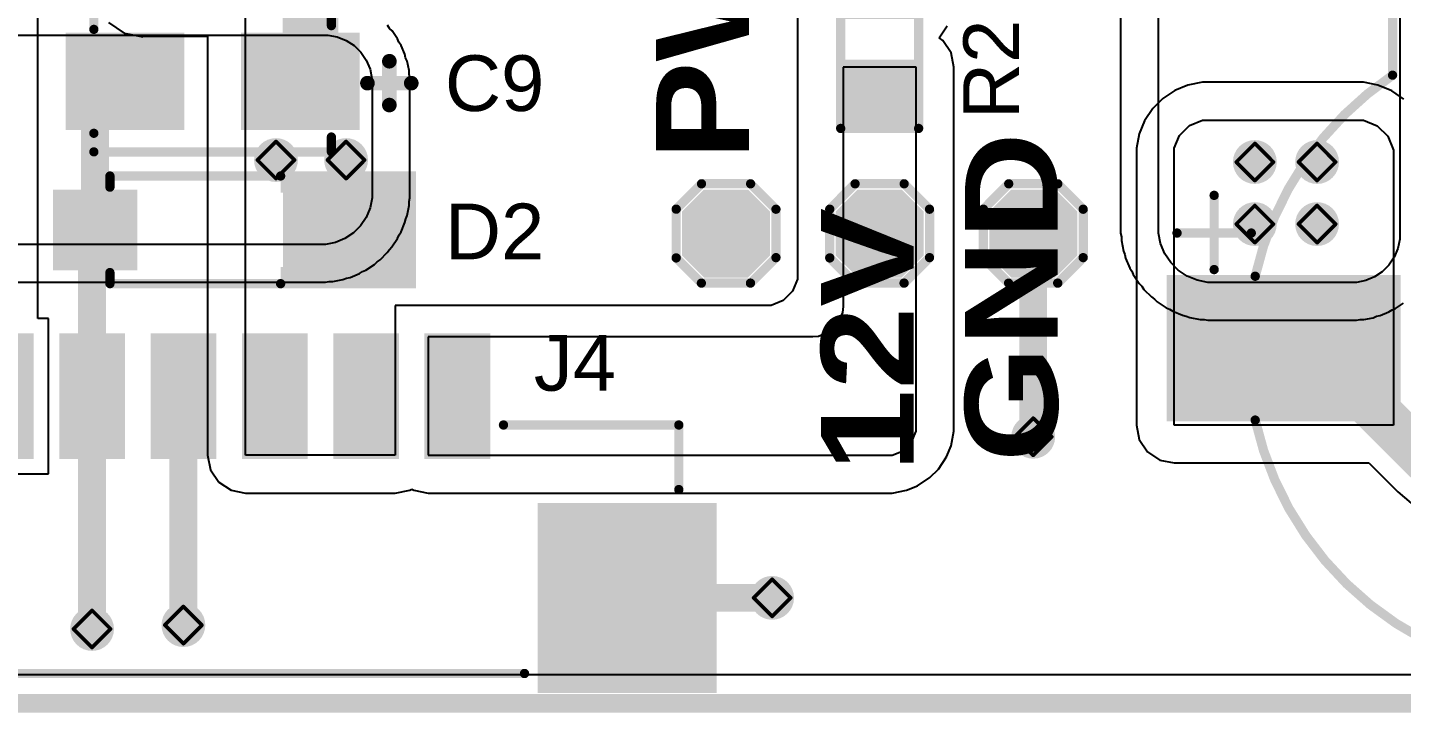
# Model space of a CAD drawing. Header units: inches. Extents: x -14 to 270, y -5 to 115.
# Drawn here: x 83 to 101.8, y -4.12 to 5.25 of the extents above; entities that cross this region are included whole.
import ezdxf

# ---------------------------------------------------------------- set-up
doc = ezdxf.new("R2010")
doc.units = ezdxf.units.IN
for name, color, linetype in [('Board Outline', 216, 'Continuous'), ('Bottom Layer', 5, 'Continuous'), ('Drill Drawing', 1, 'Continuous'), ('Top Layer', 1, 'Continuous'), ('Top Overlay', 2, 'Continuous'), ('Top Paste', 8, 'Continuous'), ('Top Solder', 216, 'Continuous'), ('Via Holes', 16, 'Continuous')]:
    doc.layers.add(name, color=color, linetype=linetype)
doc.styles.add('Arial', font='', dxfattribs={"height": 0.2})
doc.styles.add('Arial Black_Bold', font='', dxfattribs={"height": 0.2})
doc.styles.get('Arial').set_extended_font_data('Arial')
doc.styles.get('Arial Black_Bold').set_extended_font_data('Arial Black', bold=True)

# ---------------------------------------------------------------- blocks, each defined once
blk = doc.blocks.new('R___0603_65')
at = {"layer": 'Top Layer'}
for points in [[(-0.381, 0.4445), (-0.381, -0.4445), (-1.143, -0.4445), (-1.143, 0.4445)], [(1.143, 0.4445), (1.143, -0.4445), (0.381, -0.4445), (0.381, 0.4445)]]:
    blk.add_hatch(color=1, dxfattribs=at).paths.add_polyline_path(points)
at = {"layer": 'Top Paste'}
for points in [[(-0.381, 0.4445), (-0.381, -0.4445), (-1.143, -0.4445), (-1.143, 0.4445)], [(1.143, 0.4445), (1.143, -0.4445), (0.381, -0.4445), (0.381, 0.4445)]]:
    blk.add_hatch(color=8, dxfattribs=at).paths.add_polyline_path(points)
at = {"layer": 'Top Solder'}
for points in [[(-0.2794, 0.5461), (-0.2794, -0.5461), (-1.2446, -0.5461), (-1.2446, 0.5461)], [(1.2446, 0.5461), (1.2446, -0.5461), (0.2794, -0.5461), (0.2794, 0.5461)]]:
    blk.add_hatch(color=216, dxfattribs=at).paths.add_polyline_path(points)
at = {"layer": 'Top Overlay'}
for points in [[(1.2192, 0.5334, 0.127, 0.127, 0), (-1.2192, 0.5334, 0.127, 0.127, 0)], [(-1.2192, -0.5334, 0.127, 0.127, 0), (-1.2192, 0.5334, 0.127, 0.127, 0)], [(1.2192, -0.5334, 0.127, 0.127, 0), (1.2192, 0.5334, 0.127, 0.127, 0)], [(1.2192, -0.5334, 0.127, 0.127, 0), (-1.2192, -0.5334, 0.127, 0.127, 0)]]:
    blk.add_lwpolyline(points, format="xyseb", dxfattribs=at)
for points in [[(-1.25095, 0.5334, 0.0635, 0.0635, 1), (-1.18745, 0.5334, 0.0635, 0.0635, 1)], [(-1.25095, 0.5334, 0.0635, 0.0635, 1), (-1.18745, 0.5334, 0.0635, 0.0635, 1)], [(1.18745, 0.5334, 0.0635, 0.0635, 1), (1.25095, 0.5334, 0.0635, 0.0635, 1)], [(1.18745, 0.5334, 0.0635, 0.0635, 1), (1.25095, 0.5334, 0.0635, 0.0635, 1)], [(-1.25095, -0.5334, 0.0635, 0.0635, 1), (-1.18745, -0.5334, 0.0635, 0.0635, 1)], [(-1.25095, -0.5334, 0.0635, 0.0635, 1), (-1.18745, -0.5334, 0.0635, 0.0635, 1)], [(1.18745, -0.5334, 0.0635, 0.0635, 1), (1.25095, -0.5334, 0.0635, 0.0635, 1)], [(1.18745, -0.5334, 0.0635, 0.0635, 1), (1.25095, -0.5334, 0.0635, 0.0635, 1)]]:
    blk.add_lwpolyline(points, format="xyseb", close=True, dxfattribs=at)
blk = doc.blocks.new('T____________0_5___91')
at = {"layer": 'Top Layer'}
blk.add_hatch(color=1, dxfattribs=at).paths.add_polyline_path([(0.25, 0.5), (-0.25, 0.5), (-0.5, 0.25), (-0.5, -0.25), (-0.25, -0.5), (0.25, -0.5), (0.5, -0.25), (0.5, 0.25)])
at = {"layer": 'Top Paste'}
blk.add_hatch(color=8, dxfattribs=at).paths.add_polyline_path([(0.25, 0.5), (-0.25, 0.5), (-0.5, 0.25), (-0.5, -0.25), (-0.25, -0.5), (0.25, -0.5), (0.5, -0.25), (0.5, 0.25)])
at = {"layer": 'Top Solder'}
blk.add_hatch(color=216, dxfattribs=at).paths.add_polyline_path([(0.301, 0.602), (-0.301, 0.602), (-0.602, 0.301), (-0.602, -0.301), (-0.301, -0.602), (0.301, -0.602), (0.602, -0.301), (0.602, 0.301)])
at = {"layer": 'Top Overlay'}
for points in [[(-0.682, 0.333, 0.127, 0.127, 0), (-0.336, 0.68, 0.127, 0.127, 0)], [(-0.336, 0.68, 0.127, 0.127, 0), (0.336, 0.68, 0.127, 0.127, 0)], [(0.336, 0.68, 0.127, 0.127, 0), (0.684, 0.332, 0.127, 0.127, 0)], [(-0.682, -0.334, 0.127, 0.127, 0), (-0.682, 0.333, 0.127, 0.127, 0)], [(0.684, -0.33, 0.127, 0.127, 0), (0.684, 0.332, 0.127, 0.127, 0)], [(-0.682, -0.334, 0.127, 0.127, 0), (-0.337, -0.679, 0.127, 0.127, 0)], [(0.335, -0.679, 0.127, 0.127, 0), (0.684, -0.33, 0.127, 0.127, 0)], [(-0.337, -0.679, 0.127, 0.127, 0), (0.335, -0.679, 0.127, 0.127, 0)]]:
    blk.add_lwpolyline(points, format="xyseb", dxfattribs=at)
for points in [[(-0.367, 0.68, 0.0635, 0.0635, 1), (-0.304, 0.68, 0.0635, 0.0635, 1)], [(-0.367, 0.68, 0.0635, 0.0635, 1), (-0.304, 0.68, 0.0635, 0.0635, 1)], [(0.305, 0.68, 0.0635, 0.0635, 1), (0.368, 0.68, 0.0635, 0.0635, 1)], [(0.305, 0.68, 0.0635, 0.0635, 1), (0.368, 0.68, 0.0635, 0.0635, 1)], [(-0.714, 0.333, 0.0635, 0.0635, 1), (-0.65, 0.333, 0.0635, 0.0635, 1)], [(-0.714, 0.333, 0.0635, 0.0635, 1), (-0.65, 0.333, 0.0635, 0.0635, 1)], [(0.652, 0.332, 0.0635, 0.0635, 1), (0.715, 0.332, 0.0635, 0.0635, 1)], [(0.652, 0.332, 0.0635, 0.0635, 1), (0.715, 0.332, 0.0635, 0.0635, 1)], [(-0.714, -0.334, 0.0635, 0.0635, 1), (-0.65, -0.334, 0.0635, 0.0635, 1)], [(-0.714, -0.334, 0.0635, 0.0635, 1), (-0.65, -0.334, 0.0635, 0.0635, 1)], [(0.652, -0.33, 0.0635, 0.0635, 1), (0.715, -0.33, 0.0635, 0.0635, 1)], [(0.652, -0.33, 0.0635, 0.0635, 1), (0.715, -0.33, 0.0635, 0.0635, 1)], [(-0.369, -0.679, 0.0635, 0.0635, 1), (-0.306, -0.679, 0.0635, 0.0635, 1)], [(-0.369, -0.679, 0.0635, 0.0635, 1), (-0.306, -0.679, 0.0635, 0.0635, 1)], [(0.303, -0.679, 0.0635, 0.0635, 1), (0.367, -0.679, 0.0635, 0.0635, 1)], [(0.303, -0.679, 0.0635, 0.0635, 1), (0.367, -0.679, 0.0635, 0.0635, 1)]]:
    blk.add_lwpolyline(points, format="xyseb", close=True, dxfattribs=at)
blk = doc.blocks.new('T____________0_5___92')
at = {"layer": 'Top Layer'}
blk.add_hatch(color=1, dxfattribs=at).paths.add_polyline_path([(0.25, 0.5), (-0.25, 0.5), (-0.5, 0.25), (-0.5, -0.25), (-0.25, -0.5), (0.25, -0.5), (0.5, -0.25), (0.5, 0.25)])
at = {"layer": 'Top Paste'}
blk.add_hatch(color=8, dxfattribs=at).paths.add_polyline_path([(0.25, 0.5), (-0.25, 0.5), (-0.5, 0.25), (-0.5, -0.25), (-0.25, -0.5), (0.25, -0.5), (0.5, -0.25), (0.5, 0.25)])
at = {"layer": 'Top Solder'}
blk.add_hatch(color=216, dxfattribs=at).paths.add_polyline_path([(0.301, 0.602), (-0.301, 0.602), (-0.602, 0.301), (-0.602, -0.301), (-0.301, -0.602), (0.301, -0.602), (0.602, -0.301), (0.602, 0.301)])
at = {"layer": 'Top Overlay'}
for points in [[(-0.682, 0.333, 0.127, 0.127, 0), (-0.336, 0.68, 0.127, 0.127, 0)], [(-0.336, 0.68, 0.127, 0.127, 0), (0.336, 0.68, 0.127, 0.127, 0)], [(0.336, 0.68, 0.127, 0.127, 0), (0.684, 0.332, 0.127, 0.127, 0)], [(-0.682, -0.334, 0.127, 0.127, 0), (-0.682, 0.333, 0.127, 0.127, 0)], [(0.684, -0.33, 0.127, 0.127, 0), (0.684, 0.332, 0.127, 0.127, 0)], [(-0.682, -0.334, 0.127, 0.127, 0), (-0.337, -0.679, 0.127, 0.127, 0)], [(0.335, -0.679, 0.127, 0.127, 0), (0.684, -0.33, 0.127, 0.127, 0)], [(-0.337, -0.679, 0.127, 0.127, 0), (0.335, -0.679, 0.127, 0.127, 0)]]:
    blk.add_lwpolyline(points, format="xyseb", dxfattribs=at)
for points in [[(-0.367, 0.68, 0.0635, 0.0635, 1), (-0.304, 0.68, 0.0635, 0.0635, 1)], [(-0.367, 0.68, 0.0635, 0.0635, 1), (-0.304, 0.68, 0.0635, 0.0635, 1)], [(0.305, 0.68, 0.0635, 0.0635, 1), (0.368, 0.68, 0.0635, 0.0635, 1)], [(0.305, 0.68, 0.0635, 0.0635, 1), (0.368, 0.68, 0.0635, 0.0635, 1)], [(-0.714, 0.333, 0.0635, 0.0635, 1), (-0.65, 0.333, 0.0635, 0.0635, 1)], [(-0.714, 0.333, 0.0635, 0.0635, 1), (-0.65, 0.333, 0.0635, 0.0635, 1)], [(0.652, 0.332, 0.0635, 0.0635, 1), (0.715, 0.332, 0.0635, 0.0635, 1)], [(0.652, 0.332, 0.0635, 0.0635, 1), (0.715, 0.332, 0.0635, 0.0635, 1)], [(-0.714, -0.334, 0.0635, 0.0635, 1), (-0.65, -0.334, 0.0635, 0.0635, 1)], [(-0.714, -0.334, 0.0635, 0.0635, 1), (-0.65, -0.334, 0.0635, 0.0635, 1)], [(0.652, -0.33, 0.0635, 0.0635, 1), (0.715, -0.33, 0.0635, 0.0635, 1)], [(0.652, -0.33, 0.0635, 0.0635, 1), (0.715, -0.33, 0.0635, 0.0635, 1)], [(-0.369, -0.679, 0.0635, 0.0635, 1), (-0.306, -0.679, 0.0635, 0.0635, 1)], [(-0.369, -0.679, 0.0635, 0.0635, 1), (-0.306, -0.679, 0.0635, 0.0635, 1)], [(0.303, -0.679, 0.0635, 0.0635, 1), (0.367, -0.679, 0.0635, 0.0635, 1)], [(0.303, -0.679, 0.0635, 0.0635, 1), (0.367, -0.679, 0.0635, 0.0635, 1)]]:
    blk.add_lwpolyline(points, format="xyseb", close=True, dxfattribs=at)
blk = doc.blocks.new('T____________0_5___93')
at = {"layer": 'Top Layer'}
blk.add_hatch(color=1, dxfattribs=at).paths.add_polyline_path([(0.25, 0.5), (-0.25, 0.5), (-0.5, 0.25), (-0.5, -0.25), (-0.25, -0.5), (0.25, -0.5), (0.5, -0.25), (0.5, 0.25)])
at = {"layer": 'Top Paste'}
blk.add_hatch(color=8, dxfattribs=at).paths.add_polyline_path([(0.25, 0.5), (-0.25, 0.5), (-0.5, 0.25), (-0.5, -0.25), (-0.25, -0.5), (0.25, -0.5), (0.5, -0.25), (0.5, 0.25)])
at = {"layer": 'Top Solder'}
blk.add_hatch(color=216, dxfattribs=at).paths.add_polyline_path([(0.301, 0.602), (-0.301, 0.602), (-0.602, 0.301), (-0.602, -0.301), (-0.301, -0.602), (0.301, -0.602), (0.602, -0.301), (0.602, 0.301)])
at = {"layer": 'Top Overlay'}
for points in [[(-0.682, 0.333, 0.127, 0.127, 0), (-0.336, 0.68, 0.127, 0.127, 0)], [(-0.336, 0.68, 0.127, 0.127, 0), (0.336, 0.68, 0.127, 0.127, 0)], [(0.336, 0.68, 0.127, 0.127, 0), (0.684, 0.332, 0.127, 0.127, 0)], [(-0.682, -0.334, 0.127, 0.127, 0), (-0.682, 0.333, 0.127, 0.127, 0)], [(0.684, -0.33, 0.127, 0.127, 0), (0.684, 0.332, 0.127, 0.127, 0)], [(-0.682, -0.334, 0.127, 0.127, 0), (-0.337, -0.679, 0.127, 0.127, 0)], [(0.335, -0.679, 0.127, 0.127, 0), (0.684, -0.33, 0.127, 0.127, 0)], [(-0.337, -0.679, 0.127, 0.127, 0), (0.335, -0.679, 0.127, 0.127, 0)]]:
    blk.add_lwpolyline(points, format="xyseb", dxfattribs=at)
for points in [[(-0.367, 0.68, 0.0635, 0.0635, 1), (-0.304, 0.68, 0.0635, 0.0635, 1)], [(-0.367, 0.68, 0.0635, 0.0635, 1), (-0.304, 0.68, 0.0635, 0.0635, 1)], [(0.305, 0.68, 0.0635, 0.0635, 1), (0.368, 0.68, 0.0635, 0.0635, 1)], [(0.305, 0.68, 0.0635, 0.0635, 1), (0.368, 0.68, 0.0635, 0.0635, 1)], [(-0.714, 0.333, 0.0635, 0.0635, 1), (-0.65, 0.333, 0.0635, 0.0635, 1)], [(-0.714, 0.333, 0.0635, 0.0635, 1), (-0.65, 0.333, 0.0635, 0.0635, 1)], [(0.652, 0.332, 0.0635, 0.0635, 1), (0.715, 0.332, 0.0635, 0.0635, 1)], [(0.652, 0.332, 0.0635, 0.0635, 1), (0.715, 0.332, 0.0635, 0.0635, 1)], [(-0.714, -0.334, 0.0635, 0.0635, 1), (-0.65, -0.334, 0.0635, 0.0635, 1)], [(-0.714, -0.334, 0.0635, 0.0635, 1), (-0.65, -0.334, 0.0635, 0.0635, 1)], [(0.652, -0.33, 0.0635, 0.0635, 1), (0.715, -0.33, 0.0635, 0.0635, 1)], [(0.652, -0.33, 0.0635, 0.0635, 1), (0.715, -0.33, 0.0635, 0.0635, 1)], [(-0.369, -0.679, 0.0635, 0.0635, 1), (-0.306, -0.679, 0.0635, 0.0635, 1)], [(-0.369, -0.679, 0.0635, 0.0635, 1), (-0.306, -0.679, 0.0635, 0.0635, 1)], [(0.303, -0.679, 0.0635, 0.0635, 1), (0.367, -0.679, 0.0635, 0.0635, 1)], [(0.303, -0.679, 0.0635, 0.0635, 1), (0.367, -0.679, 0.0635, 0.0635, 1)]]:
    blk.add_lwpolyline(points, format="xyseb", close=True, dxfattribs=at)
blk = doc.blocks.new('YS_SBZ9032C03R16__95')
at = {"layer": 'Top Layer'}
blk.add_hatch(color=1, dxfattribs=at).paths.add_polyline_path([(-5.5, 0.9), (-2.5, 0.9), (-2.5, -0.9), (-5.5, -0.9)])
at = {"layer": 'Top Paste'}
blk.add_hatch(color=8, dxfattribs=at).paths.add_polyline_path([(-5.5, 0.9), (-2.5, 0.9), (-2.5, -0.9), (-5.5, -0.9)])
at = {"layer": 'Top Solder'}
blk.add_hatch(color=216, dxfattribs=at).paths.add_polyline_path([(-5.602, 1.002), (-2.398, 1.002), (-2.398, -1.002), (-5.602, -1.002)])
at = {"layer": 'Top Overlay'}
for points in [[(-2.51, 3.735, 0.127, 0.127, 0), (-2.51, 6.543, 0.127, 0.127, 0)], [(-4.391, 0.984, 0.127, 0.127, -0.191928), (-2.51, 3.735, 0.127, 0.127, 0)], [(-4.953, 1.075, 0.127, 0.127, 0), (-4.953, 2.091, 0.127, 0.127, 0)], [(-5.461, 1.575, 0.127, 0.127, 0), (-4.445, 1.575, 0.127, 0.127, 0)], [(4.389, -0.992, 0.127, 0.127, -0.799951), (-4.391, -0.984, 0.127, 0.127, 0)]]:
    blk.add_lwpolyline(points, format="xyseb", dxfattribs=at)
for points in [[(-2.542, 3.735, 0.0635, 0.0635, 1), (-2.479, 3.735, 0.0635, 0.0635, 1)], [(-2.542, 3.735, 0.0635, 0.0635, 1), (-2.479, 3.735, 0.0635, 0.0635, 1)], [(-4.985, 2.091, 0.0635, 0.0635, 1), (-4.921, 2.091, 0.0635, 0.0635, 1)], [(-5.493, 1.575, 0.0635, 0.0635, 1), (-5.429, 1.575, 0.0635, 0.0635, 1)], [(-4.477, 1.575, 0.0635, 0.0635, 1), (-4.413, 1.575, 0.0635, 0.0635, 1)], [(-4.985, 1.075, 0.0635, 0.0635, 1), (-4.921, 1.075, 0.0635, 0.0635, 1)], [(-4.423, 0.984, 0.0635, 0.0635, 1), (-4.359, 0.984, 0.0635, 0.0635, 1)], [(-4.423, -0.984, 0.0635, 0.0635, 1), (-4.359, -0.984, 0.0635, 0.0635, 1)]]:
    blk.add_lwpolyline(points, format="xyseb", close=True, dxfattribs=at)
blk = doc.blocks.new('HC_1_25_12PLT_97')
at = {"layer": 'Top Layer'}
for points in [[(0.225, 2.19), (1.025, 2.19), (1.025, 0.57), (0.225, 0.57)], [(1.475, 2.19), (2.275, 2.19), (2.275, 0.57), (1.475, 0.57)], [(2.725, 2.19), (3.525, 2.19), (3.525, 0.57), (2.725, 0.57)], [(3.975, 0.57), (3.975, 2.19), (4.775, 2.19), (4.775, 0.57)], [(5.225, 0.57), (5.225, 2.19), (6.025, 2.19), (6.025, 0.57)], [(6.475, 0.57), (6.475, 2.19), (7.275, 2.19), (7.275, 0.57)], [(8.025, -0.13), (10.375, -0.13), (10.375, -2.63), (8.025, -2.63)]]:
    blk.add_hatch(color=1, dxfattribs=at).paths.add_polyline_path(points)
at = {"layer": 'Top Paste'}
for points in [[(0.225, 2.19), (1.025, 2.19), (1.025, 0.57), (0.225, 0.57)], [(1.475, 2.19), (2.275, 2.19), (2.275, 0.57), (1.475, 0.57)], [(2.725, 2.19), (3.525, 2.19), (3.525, 0.57), (2.725, 0.57)], [(3.975, 0.57), (3.975, 2.19), (4.775, 2.19), (4.775, 0.57)], [(5.225, 0.57), (5.225, 2.19), (6.025, 2.19), (6.025, 0.57)], [(6.475, 0.57), (6.475, 2.19), (7.275, 2.19), (7.275, 0.57)], [(8.025, -0.13), (10.375, -0.13), (10.375, -2.63), (8.025, -2.63)]]:
    blk.add_hatch(color=8, dxfattribs=at).paths.add_polyline_path(points)
at = {"layer": 'Top Solder'}
for points in [[(0.175, 2.24), (1.075, 2.24), (1.075, 0.52), (0.175, 0.52)], [(1.425, 2.24), (2.325, 2.24), (2.325, 0.52), (1.425, 0.52)], [(2.675, 2.24), (3.575, 2.24), (3.575, 0.52), (2.675, 0.52)], [(3.925, 0.52), (3.925, 2.24), (4.825, 2.24), (4.825, 0.52)], [(5.175, 0.52), (5.175, 2.24), (6.075, 2.24), (6.075, 0.52)], [(6.425, 0.52), (6.425, 2.24), (7.325, 2.24), (7.325, 0.52)], [(7.975, -0.08), (10.425, -0.08), (10.425, -2.68), (7.975, -2.68)]]:
    blk.add_hatch(color=216, dxfattribs=at).paths.add_polyline_path(points)
at = {"layer": 'Top Overlay'}
for points in [[(7.506, 0.985, 0.127, 0.127, 0), (9.906, 0.985, 0.127, 0.127, 0)], [(9.906, 0.101, 0.127, 0.127, 0), (9.906, 0.985, 0.127, 0.127, 0)], [(-7.794, -2.415, 0.127, 0.127, 0), (7.794, -2.415, 0.127, 0.127, 0)]]:
    blk.add_lwpolyline(points, format="xyseb", dxfattribs=at)
for points in [[(7.474, 0.985, 0.0635, 0.0635, 1), (7.538, 0.985, 0.0635, 0.0635, 1)], [(9.874, 0.985, 0.0635, 0.0635, 1), (9.938, 0.985, 0.0635, 0.0635, 1)], [(9.874, 0.985, 0.0635, 0.0635, 1), (9.938, 0.985, 0.0635, 0.0635, 1)], [(9.874, 0.101, 0.0635, 0.0635, 1), (9.938, 0.101, 0.0635, 0.0635, 1)], [(7.762, -2.415, 0.0635, 0.0635, 1), (7.826, -2.415, 0.0635, 0.0635, 1)]]:
    blk.add_lwpolyline(points, format="xyseb", close=True, dxfattribs=at)
blk = doc.blocks.new('SOD_123_108')
at = {"layer": 'Top Layer'}
for points in [[(-1.1, 0.45), (-1.1, -0.45), (-2.05, -0.45), (-2.05, 0.45)], [(2.05, 0.45), (2.05, -0.45), (1.1, -0.45), (1.1, 0.45)]]:
    blk.add_hatch(color=1, dxfattribs=at).paths.add_polyline_path(points)
at = {"layer": 'Top Overlay'}
for points in [[(0.965, 0.508), (2.819, 0.508), (2.819, 0.8), (0.965, 0.8)], [(2.119, -0.787), (2.818, -0.787), (2.818, 0.787), (2.119, 0.787)], [(0.965, -0.8), (2.819, -0.8), (2.819, -0.508), (0.965, -0.508)]]:
    blk.add_hatch(color=2, dxfattribs=at).paths.add_polyline_path(points)
at = {"layer": 'Top Paste'}
for points in [[(-1.1, 0.45), (-1.1, -0.45), (-2.05, -0.45), (-2.05, 0.45)], [(2.05, 0.45), (2.05, -0.45), (1.1, -0.45), (1.1, 0.45)]]:
    blk.add_hatch(color=8, dxfattribs=at).paths.add_polyline_path(points)
at = {"layer": 'Top Solder'}
for points in [[(-0.998, 0.552), (-0.998, -0.552), (-2.152, -0.552), (-2.152, 0.552)], [(2.152, 0.552), (2.152, -0.552), (0.998, -0.552), (0.998, 0.552)]]:
    blk.add_hatch(color=216, dxfattribs=at).paths.add_polyline_path(points)
at = {"layer": 'Top Overlay'}
for points in [[(-1.372, 0.584, 0.127, 0.127, 0), (-1.372, 0.737, 0.127, 0.127, 0)], [(-1.372, 0.737, 0.127, 0.127, 0), (0.965, 0.737, 0.127, 0.127, 0)], [(-1.372, -0.737, 0.127, 0.127, 0), (-1.372, -0.584, 0.127, 0.127, 0)], [(-1.372, -0.737, 0.127, 0.127, 0), (0.965, -0.737, 0.127, 0.127, 0)]]:
    blk.add_lwpolyline(points, format="xyseb", dxfattribs=at)
for points in [[(-1.403, 0.737, 0.0635, 0.0635, 1), (-1.34, 0.737, 0.0635, 0.0635, 1)], [(-1.403, 0.737, 0.0635, 0.0635, 1), (-1.34, 0.737, 0.0635, 0.0635, 1)], [(0.933, 0.737, 0.0635, 0.0635, 1), (0.997, 0.737, 0.0635, 0.0635, 1)], [(-1.403, 0.584, 0.0635, 0.0635, 1), (-1.34, 0.584, 0.0635, 0.0635, 1)], [(-1.403, -0.584, 0.0635, 0.0635, 1), (-1.34, -0.584, 0.0635, 0.0635, 1)], [(-1.403, -0.737, 0.0635, 0.0635, 1), (-1.34, -0.737, 0.0635, 0.0635, 1)], [(-1.403, -0.737, 0.0635, 0.0635, 1), (-1.34, -0.737, 0.0635, 0.0635, 1)], [(0.933, -0.737, 0.0635, 0.0635, 1), (0.997, -0.737, 0.0635, 0.0635, 1)]]:
    blk.add_lwpolyline(points, format="xyseb", close=True, dxfattribs=at)
blk = doc.blocks.new('C____A_117')
at = {"layer": 'Top Layer'}
for points in [[(-1.91, 0.565), (-0.49, 0.565), (-0.49, -0.565), (-1.91, -0.565)], [(0.49, 0.565), (1.91, 0.565), (1.91, -0.565), (0.49, -0.565)]]:
    blk.add_hatch(color=1, dxfattribs=at).paths.add_polyline_path(points)
at = {"layer": 'Top Paste'}
for points in [[(-1.91, 0.565), (-0.49, 0.565), (-0.49, -0.565), (-1.91, -0.565)], [(0.49, 0.565), (1.91, 0.565), (1.91, -0.565), (0.49, -0.565)]]:
    blk.add_hatch(color=8, dxfattribs=at).paths.add_polyline_path(points)
at = {"layer": 'Top Solder'}
for points in [[(-2.012, 0.667), (-0.388, 0.667), (-0.388, -0.667), (-2.012, -0.667)], [(0.388, 0.667), (2.012, 0.667), (2.012, -0.667), (0.388, -0.667)]]:
    blk.add_hatch(color=216, dxfattribs=at).paths.add_polyline_path(points)
at = {"layer": 'Top Overlay'}
for points in [[(-1.626, 0.762, 0.127, 0.127, 0), (-1.626, 0.965, 0.127, 0.127, 0)], [(1.626, 0.965, 0.127, 0.127, 0), (-1.626, 0.965, 0.127, 0.127, 0)], [(1.626, 0.965, 0.127, 0.127, 0), (1.626, 0.711, 0.127, 0.127, 0)], [(-2.419, 0.325, 0.2, 0.2, 0), (-2.419, -0.275, 0.2, 0.2, 0)], [(-2.119, 0.025, 0.2, 0.2, 0), (-2.719, 0.025, 0.2, 0.2, 0)], [(-1.626, -0.762, 0.127, 0.127, 0), (-1.626, -0.965, 0.127, 0.127, 0)], [(1.626, -0.711, 0.127, 0.127, 0), (1.626, -0.965, 0.127, 0.127, 0)], [(1.626, -0.965, 0.127, 0.127, 0), (-1.626, -0.965, 0.127, 0.127, 0)]]:
    blk.add_lwpolyline(points, format="xyseb", dxfattribs=at)
for points in [[(-1.657, 0.965, 0.0635, 0.0635, 1), (-1.594, 0.965, 0.0635, 0.0635, 1)], [(-1.657, 0.965, 0.0635, 0.0635, 1), (-1.594, 0.965, 0.0635, 0.0635, 1)], [(1.594, 0.965, 0.0635, 0.0635, 1), (1.657, 0.965, 0.0635, 0.0635, 1)], [(1.594, 0.965, 0.0635, 0.0635, 1), (1.657, 0.965, 0.0635, 0.0635, 1)], [(-1.657, 0.762, 0.0635, 0.0635, 1), (-1.594, 0.762, 0.0635, 0.0635, 1)], [(1.594, 0.711, 0.0635, 0.0635, 1), (1.657, 0.711, 0.0635, 0.0635, 1)], [(-2.469, 0.325, 0.1, 0.1, 1), (-2.369, 0.325, 0.1, 0.1, 1)], [(-2.769, 0.025, 0.1, 0.1, 1), (-2.669, 0.025, 0.1, 0.1, 1)], [(-2.169, 0.025, 0.1, 0.1, 1), (-2.069, 0.025, 0.1, 0.1, 1)], [(-2.469, -0.275, 0.1, 0.1, 1), (-2.369, -0.275, 0.1, 0.1, 1)], [(-1.657, -0.762, 0.0635, 0.0635, 1), (-1.594, -0.762, 0.0635, 0.0635, 1)], [(1.594, -0.711, 0.0635, 0.0635, 1), (1.657, -0.711, 0.0635, 0.0635, 1)], [(-1.657, -0.965, 0.0635, 0.0635, 1), (-1.594, -0.965, 0.0635, 0.0635, 1)], [(-1.657, -0.965, 0.0635, 0.0635, 1), (-1.594, -0.965, 0.0635, 0.0635, 1)], [(1.594, -0.965, 0.0635, 0.0635, 1), (1.657, -0.965, 0.0635, 0.0635, 1)], [(1.594, -0.965, 0.0635, 0.0635, 1), (1.657, -0.965, 0.0635, 0.0635, 1)]]:
    blk.add_lwpolyline(points, format="xyseb", close=True, dxfattribs=at)

msp = doc.modelspace()

# ---------------------------------------------------------------- hatches: boundary and pattern name
at = {"layer": 'Bottom Layer'}
h = msp.add_hatch(color=5, dxfattribs=at)
edge = h.paths.add_edge_path()
edge.add_arc((86.397, 3.441), 0.3, 0, 360)
h = msp.add_hatch(color=5, dxfattribs=at)
edge = h.paths.add_edge_path()
edge.add_arc((87.357, 3.441), 0.3, 0, 360)
h = msp.add_hatch(color=5, dxfattribs=at)
edge = h.paths.add_edge_path()
edge.add_arc((99.795, 3.414), 0.3, 0, 360)
h = msp.add_hatch(color=5, dxfattribs=at)
edge = h.paths.add_edge_path()
edge.add_arc((100.647, 3.414), 0.3, 0, 360)
h = msp.add_hatch(color=5, dxfattribs=at)
edge = h.paths.add_edge_path()
edge.add_arc((99.795, 2.565), 0.3, 0, 360)
h = msp.add_hatch(color=5, dxfattribs=at)
edge = h.paths.add_edge_path()
edge.add_arc((100.647, 2.565), 0.3, 0, 360)
h = msp.add_hatch(color=5, dxfattribs=at)
edge = h.paths.add_edge_path()
edge.add_arc((96.762, -0.345), 0.3, 0, 360)
h = msp.add_hatch(color=5, dxfattribs=at)
edge = h.paths.add_edge_path()
edge.add_arc((93.188, -2.549), 0.3, 0, 360)
h = msp.add_hatch(color=5, dxfattribs=at)
edge = h.paths.add_edge_path()
edge.add_arc((85.13, -2.922), 0.3, 0, 360)
h = msp.add_hatch(color=5, dxfattribs=at)
edge = h.paths.add_edge_path()
edge.add_arc((83.88, -2.975), 0.3, 0, 360)
at = {"layer": 'Top Layer'}
h = msp.add_hatch(color=1, dxfattribs=at)
edge = h.paths.add_edge_path()
edge.add_arc((86.397, 3.441), 0.3, 0, 360)
h = msp.add_hatch(color=1, dxfattribs=at)
edge = h.paths.add_edge_path()
edge.add_arc((87.357, 3.441), 0.3, 0, 360)
h = msp.add_hatch(color=1, dxfattribs=at)
edge = h.paths.add_edge_path()
edge.add_arc((99.795, 3.414), 0.3, 0, 360)
h = msp.add_hatch(color=1, dxfattribs=at)
edge = h.paths.add_edge_path()
edge.add_arc((100.647, 3.414), 0.3, 0, 360)
h = msp.add_hatch(color=1, dxfattribs=at)
edge = h.paths.add_edge_path()
edge.add_arc((99.795, 2.565), 0.3, 0, 360)
h = msp.add_hatch(color=1, dxfattribs=at)
edge = h.paths.add_edge_path()
edge.add_arc((100.647, 2.565), 0.3, 0, 360)
h = msp.add_hatch(color=1, dxfattribs=at)
edge = h.paths.add_edge_path()
edge.add_arc((96.762, -0.345), 0.3, 0, 360)
h = msp.add_hatch(color=1, dxfattribs=at)
edge = h.paths.add_edge_path()
edge.add_arc((93.188, -2.549), 0.3, 0, 360)
h = msp.add_hatch(color=1, dxfattribs=at)
edge = h.paths.add_edge_path()
edge.add_arc((85.13, -2.922), 0.3, 0, 360)
h = msp.add_hatch(color=1, dxfattribs=at)
edge = h.paths.add_edge_path()
edge.add_arc((83.88, -2.975), 0.3, 0, 360)
at = {"layer": 'Via Holes'}
h = msp.add_hatch(color=7, dxfattribs=at)
edge = h.paths.add_edge_path()
edge.add_arc((86.397, 3.441), 0.15, 0, 360)
h = msp.add_hatch(color=7, dxfattribs=at)
edge = h.paths.add_edge_path()
edge.add_arc((87.357, 3.441), 0.15, 0, 360)
h = msp.add_hatch(color=7, dxfattribs=at)
edge = h.paths.add_edge_path()
edge.add_arc((99.795, 3.414), 0.15, 0, 360)
h = msp.add_hatch(color=7, dxfattribs=at)
edge = h.paths.add_edge_path()
edge.add_arc((100.647, 3.414), 0.15, 0, 360)
h = msp.add_hatch(color=7, dxfattribs=at)
edge = h.paths.add_edge_path()
edge.add_arc((99.795, 2.565), 0.15, 0, 360)
h = msp.add_hatch(color=7, dxfattribs=at)
edge = h.paths.add_edge_path()
edge.add_arc((100.647, 2.565), 0.15, 0, 360)
h = msp.add_hatch(color=7, dxfattribs=at)
edge = h.paths.add_edge_path()
edge.add_arc((96.762, -0.345), 0.15, 0, 360)
h = msp.add_hatch(color=7, dxfattribs=at)
edge = h.paths.add_edge_path()
edge.add_arc((93.188, -2.549), 0.15, 0, 360)
h = msp.add_hatch(color=7, dxfattribs=at)
edge = h.paths.add_edge_path()
edge.add_arc((85.13, -2.922), 0.15, 0, 360)
h = msp.add_hatch(color=7, dxfattribs=at)
edge = h.paths.add_edge_path()
edge.add_arc((83.88, -2.975), 0.15, 0, 360)

# ---------------------------------------------------------------- linework, layer by layer
at = {"layer": 'Board Outline'}
msp.add_lwpolyline([(-1.034, -3.991, 0.254, 0.254, 0), (134.016, -3.991, 0.254, 0.254, 0)], format="xyseb", dxfattribs=at)
at = {"layer": 'Bottom Layer'}
for p, q in [((101.778, 8.712), (101.778, 2.423)), ((97.958, 6.526), (97.958, 2.441)), ((98.476, 2.515), (98.476, 6.553)), ((87.951, 5.243), (87.922, 5.285)), ((67.449, 5.151), (87.041, 5.151)), ((87.041, 5.151), (87.106, 5.151)), ((87.106, 5.151), (87.235, 5.127)), ((87.235, 5.127), (87.356, 5.078)), ((87.356, 5.078), (87.466, 5.007)), ((87.987, 5.207), (87.951, 5.243)), ((88.061, 5.099), (87.987, 5.207)), ((88.081, 5.052), (88.061, 5.099)), ((87.466, 5.007), (87.559, 4.915)), ((87.559, 4.915), (87.633, 4.807)), ((88.11, 5.01), (88.081, 5.052)), ((88.161, 4.89), (88.11, 5.01)), ((87.633, 4.807), (87.685, 4.686)), ((88.171, 4.84), (88.161, 4.89)), ((88.191, 4.793), (88.171, 4.84)), ((88.218, 4.665), (88.191, 4.793)), ((87.685, 4.686), (87.711, 4.558)), ((87.711, 4.558), (87.712, 4.493)), ((88.219, 4.614), (88.218, 4.665)), ((88.229, 4.564), (88.219, 4.614)), ((88.23, 4.498), (88.229, 4.564)), ((87.712, 4.493), (87.712, 4.493)), ((87.712, 4.493), (87.712, 2.991)), ((88.229, 4.496), (88.23, 4.498)), ((88.23, 4.493), (88.229, 4.496)), ((88.23, 2.922), (88.23, 4.493)), ((87.712, 2.922), (87.685, 2.785)), ((87.712, 2.991), (87.712, 2.922)), ((88.22, 2.872), (88.23, 2.922)), ((88.22, 2.821), (88.22, 2.872)), ((87.632, 2.657), (87.555, 2.542)), ((87.685, 2.785), (87.632, 2.657)), ((88.163, 2.587), (88.173, 2.637)), ((88.173, 2.637), (88.193, 2.684)), ((88.193, 2.684), (88.22, 2.821)), ((87.555, 2.542), (87.456, 2.443)), ((88.082, 2.416), (88.11, 2.459)), ((88.11, 2.459), (88.163, 2.587)), ((98.476, 2.441), (98.476, 2.515)), ((98.476, 2.515), (98.476, 2.515)), ((87.007, 2.286), (67.411, 2.286)), ((87.076, 2.286), (87.007, 2.286)), ((87.007, 2.286), (87.007, 2.286)), ((87.213, 2.313), (87.076, 2.286)), ((87.341, 2.366), (87.213, 2.313)), ((87.456, 2.443), (87.341, 2.366)), ((87.985, 2.254), (88.062, 2.369)), ((88.062, 2.369), (88.082, 2.416)), ((97.958, 2.441), (97.968, 2.391)), ((97.968, 2.391), (97.968, 2.34)), ((97.968, 2.34), (97.997, 2.195)), ((98.505, 2.297), (98.476, 2.441)), ((98.561, 2.16), (98.505, 2.297)), ((101.778, 2.359), (101.753, 2.232)), ((101.778, 2.423), (101.778, 2.359)), ((87.78, 2.049), (87.823, 2.077)), ((87.823, 2.077), (87.921, 2.175)), ((87.921, 2.175), (87.949, 2.218)), ((87.949, 2.218), (87.985, 2.254)), ((97.997, 2.195), (98.016, 2.148)), ((98.016, 2.148), (98.026, 2.098)), ((98.026, 2.098), (98.082, 1.962)), ((98.643, 2.038), (98.561, 2.16)), ((101.703, 2.112), (101.631, 2.005)), ((101.753, 2.232), (101.703, 2.112)), ((87.411, 1.835), (87.539, 1.888)), ((87.539, 1.888), (87.582, 1.916)), ((87.582, 1.916), (87.629, 1.936)), ((87.629, 1.936), (87.744, 2.013)), ((87.744, 2.013), (87.78, 2.049)), ((98.082, 1.962), (98.111, 1.92)), ((98.111, 1.92), (98.13, 1.873)), ((98.747, 1.934), (98.643, 2.038)), ((98.869, 1.852), (98.747, 1.934)), ((101.54, 1.913), (101.432, 1.842)), ((101.631, 2.005), (101.54, 1.913)), ((67.411, 1.768), (87.076, 1.768)), ((87.076, 1.768), (87.126, 1.778)), ((87.126, 1.778), (87.177, 1.778)), ((87.177, 1.778), (87.314, 1.805)), ((87.314, 1.805), (87.361, 1.825)), ((87.361, 1.825), (87.411, 1.835)), ((98.13, 1.873), (98.212, 1.75)), ((98.212, 1.75), (98.248, 1.714)), ((98.248, 1.714), (98.276, 1.672)), ((99.005, 1.796), (98.869, 1.852)), ((99.15, 1.767), (99.005, 1.796)), ((99.224, 1.767), (99.15, 1.767)), ((101.121, 1.767), (99.224, 1.767)), ((101.186, 1.767), (101.121, 1.767)), ((101.121, 1.767), (101.121, 1.767)), ((101.313, 1.792), (101.186, 1.767)), ((101.432, 1.842), (101.313, 1.792)), ((98.276, 1.672), (98.381, 1.568)), ((98.381, 1.568), (98.423, 1.539)), ((98.423, 1.539), (98.459, 1.503)), ((98.459, 1.503), (98.582, 1.421)), ((98.582, 1.421), (98.629, 1.402)), ((98.629, 1.402), (98.671, 1.373)), ((98.671, 1.373), (98.807, 1.317)), ((98.807, 1.317), (98.857, 1.307)), ((101.511, 1.314), (101.63, 1.363)), ((101.63, 1.363), (101.673, 1.391)), ((101.673, 1.391), (101.72, 1.411)), ((101.72, 1.411), (101.828, 1.483)), ((98.857, 1.307), (98.904, 1.288)), ((98.904, 1.288), (99.049, 1.259)), ((99.049, 1.259), (99.1, 1.259)), ((99.1, 1.259), (99.15, 1.249)), ((99.15, 1.249), (101.186, 1.249)), ((101.186, 1.249), (101.236, 1.259)), ((101.236, 1.259), (101.287, 1.259)), ((101.287, 1.259), (101.414, 1.284)), ((101.414, 1.284), (101.461, 1.304)), ((101.461, 1.304), (101.511, 1.314)), ((134.016, -3.602), (-1.034, -3.602))]:
    msp.add_line(p, q, dxfattribs=at)
msp.add_lwpolyline([(86.868, 4.747, 0.762, 0.762, 0), (86.868, 10.708, 0.762, 0.762, 0)], format="xyseb", dxfattribs=at)
msp.add_lwpolyline([(86.677, 4.747, 0.381, 0.381, 1), (87.058, 4.747, 0.381, 0.381, 1)], format="xyseb", close=True, dxfattribs=at)
at = {"layer": 'Drill Drawing'}
for points in [[(86.143, 3.441, 0.0508, 0.0508, 0), (86.397, 3.695, 0.0508, 0.0508, 0)], [(86.397, 3.695, 0.0508, 0.0508, 0), (86.651, 3.441, 0.0508, 0.0508, 0)], [(87.103, 3.441, 0.0508, 0.0508, 0), (87.357, 3.695, 0.0508, 0.0508, 0)], [(87.357, 3.695, 0.0508, 0.0508, 0), (87.611, 3.441, 0.0508, 0.0508, 0)], [(99.541, 3.414, 0.0508, 0.0508, 0), (99.795, 3.668, 0.0508, 0.0508, 0)], [(99.795, 3.668, 0.0508, 0.0508, 0), (100.049, 3.414, 0.0508, 0.0508, 0)], [(100.393, 3.414, 0.0508, 0.0508, 0), (100.647, 3.668, 0.0508, 0.0508, 0)], [(100.647, 3.668, 0.0508, 0.0508, 0), (100.901, 3.414, 0.0508, 0.0508, 0)], [(86.143, 3.441, 0.0508, 0.0508, 0), (86.397, 3.187, 0.0508, 0.0508, 0)], [(86.397, 3.187, 0.0508, 0.0508, 0), (86.651, 3.441, 0.0508, 0.0508, 0)], [(87.103, 3.441, 0.0508, 0.0508, 0), (87.357, 3.187, 0.0508, 0.0508, 0)], [(87.357, 3.187, 0.0508, 0.0508, 0), (87.611, 3.441, 0.0508, 0.0508, 0)], [(99.541, 3.414, 0.0508, 0.0508, 0), (99.795, 3.16, 0.0508, 0.0508, 0)], [(99.795, 3.16, 0.0508, 0.0508, 0), (100.049, 3.414, 0.0508, 0.0508, 0)], [(100.393, 3.414, 0.0508, 0.0508, 0), (100.647, 3.16, 0.0508, 0.0508, 0)], [(100.647, 3.16, 0.0508, 0.0508, 0), (100.901, 3.414, 0.0508, 0.0508, 0)], [(99.541, 2.565, 0.0508, 0.0508, 0), (99.795, 2.819, 0.0508, 0.0508, 0)], [(99.795, 2.819, 0.0508, 0.0508, 0), (100.049, 2.565, 0.0508, 0.0508, 0)], [(100.393, 2.565, 0.0508, 0.0508, 0), (100.647, 2.819, 0.0508, 0.0508, 0)], [(100.647, 2.819, 0.0508, 0.0508, 0), (100.901, 2.565, 0.0508, 0.0508, 0)], [(99.541, 2.565, 0.0508, 0.0508, 0), (99.795, 2.311, 0.0508, 0.0508, 0)], [(99.795, 2.311, 0.0508, 0.0508, 0), (100.049, 2.565, 0.0508, 0.0508, 0)], [(100.393, 2.565, 0.0508, 0.0508, 0), (100.647, 2.311, 0.0508, 0.0508, 0)], [(100.647, 2.311, 0.0508, 0.0508, 0), (100.901, 2.565, 0.0508, 0.0508, 0)], [(96.508, -0.345, 0.0508, 0.0508, 0), (96.762, -0.091, 0.0508, 0.0508, 0)], [(96.762, -0.091, 0.0508, 0.0508, 0), (97.016, -0.345, 0.0508, 0.0508, 0)], [(96.508, -0.345, 0.0508, 0.0508, 0), (96.762, -0.599, 0.0508, 0.0508, 0)], [(96.762, -0.599, 0.0508, 0.0508, 0), (97.016, -0.345, 0.0508, 0.0508, 0)], [(92.934, -2.549, 0.0508, 0.0508, 0), (93.188, -2.295, 0.0508, 0.0508, 0)], [(93.188, -2.295, 0.0508, 0.0508, 0), (93.442, -2.549, 0.0508, 0.0508, 0)], [(92.934, -2.549, 0.0508, 0.0508, 0), (93.188, -2.803, 0.0508, 0.0508, 0)], [(93.188, -2.803, 0.0508, 0.0508, 0), (93.442, -2.549, 0.0508, 0.0508, 0)], [(83.626, -2.975, 0.0508, 0.0508, 0), (83.88, -2.721, 0.0508, 0.0508, 0)], [(83.88, -2.721, 0.0508, 0.0508, 0), (84.134, -2.975, 0.0508, 0.0508, 0)], [(84.876, -2.922, 0.0508, 0.0508, 0), (85.13, -2.668, 0.0508, 0.0508, 0)], [(85.13, -2.668, 0.0508, 0.0508, 0), (85.384, -2.922, 0.0508, 0.0508, 0)], [(83.626, -2.975, 0.0508, 0.0508, 0), (83.88, -3.229, 0.0508, 0.0508, 0)], [(83.88, -3.229, 0.0508, 0.0508, 0), (84.134, -2.975, 0.0508, 0.0508, 0)], [(84.876, -2.922, 0.0508, 0.0508, 0), (85.13, -3.176, 0.0508, 0.0508, 0)], [(85.13, -3.176, 0.0508, 0.0508, 0), (85.384, -2.922, 0.0508, 0.0508, 0)]]:
    msp.add_lwpolyline(points, format="xyseb", dxfattribs=at)
for points in [[(86.385, 3.695, 0.0254, 0.0254, 1), (86.41, 3.695, 0.0254, 0.0254, 1)], [(86.385, 3.695, 0.0254, 0.0254, 1), (86.41, 3.695, 0.0254, 0.0254, 1)], [(87.344, 3.695, 0.0254, 0.0254, 1), (87.369, 3.695, 0.0254, 0.0254, 1)], [(87.344, 3.695, 0.0254, 0.0254, 1), (87.369, 3.695, 0.0254, 0.0254, 1)], [(99.783, 3.668, 0.0254, 0.0254, 1), (99.808, 3.668, 0.0254, 0.0254, 1)], [(99.783, 3.668, 0.0254, 0.0254, 1), (99.808, 3.668, 0.0254, 0.0254, 1)], [(100.634, 3.668, 0.0254, 0.0254, 1), (100.66, 3.668, 0.0254, 0.0254, 1)], [(100.634, 3.668, 0.0254, 0.0254, 1), (100.66, 3.668, 0.0254, 0.0254, 1)], [(86.131, 3.441, 0.0254, 0.0254, 1), (86.156, 3.441, 0.0254, 0.0254, 1)], [(86.131, 3.441, 0.0254, 0.0254, 1), (86.156, 3.441, 0.0254, 0.0254, 1)], [(86.639, 3.441, 0.0254, 0.0254, 1), (86.664, 3.441, 0.0254, 0.0254, 1)], [(86.639, 3.441, 0.0254, 0.0254, 1), (86.664, 3.441, 0.0254, 0.0254, 1)], [(87.09, 3.441, 0.0254, 0.0254, 1), (87.115, 3.441, 0.0254, 0.0254, 1)], [(87.09, 3.441, 0.0254, 0.0254, 1), (87.115, 3.441, 0.0254, 0.0254, 1)], [(87.598, 3.441, 0.0254, 0.0254, 1), (87.623, 3.441, 0.0254, 0.0254, 1)], [(87.598, 3.441, 0.0254, 0.0254, 1), (87.623, 3.441, 0.0254, 0.0254, 1)], [(99.529, 3.414, 0.0254, 0.0254, 1), (99.554, 3.414, 0.0254, 0.0254, 1)], [(99.529, 3.414, 0.0254, 0.0254, 1), (99.554, 3.414, 0.0254, 0.0254, 1)], [(100.037, 3.414, 0.0254, 0.0254, 1), (100.062, 3.414, 0.0254, 0.0254, 1)], [(100.037, 3.414, 0.0254, 0.0254, 1), (100.062, 3.414, 0.0254, 0.0254, 1)], [(100.38, 3.414, 0.0254, 0.0254, 1), (100.406, 3.414, 0.0254, 0.0254, 1)], [(100.38, 3.414, 0.0254, 0.0254, 1), (100.406, 3.414, 0.0254, 0.0254, 1)], [(100.888, 3.414, 0.0254, 0.0254, 1), (100.914, 3.414, 0.0254, 0.0254, 1)], [(100.888, 3.414, 0.0254, 0.0254, 1), (100.914, 3.414, 0.0254, 0.0254, 1)], [(86.385, 3.187, 0.0254, 0.0254, 1), (86.41, 3.187, 0.0254, 0.0254, 1)], [(86.385, 3.187, 0.0254, 0.0254, 1), (86.41, 3.187, 0.0254, 0.0254, 1)], [(87.344, 3.187, 0.0254, 0.0254, 1), (87.369, 3.187, 0.0254, 0.0254, 1)], [(87.344, 3.187, 0.0254, 0.0254, 1), (87.369, 3.187, 0.0254, 0.0254, 1)], [(99.783, 3.16, 0.0254, 0.0254, 1), (99.808, 3.16, 0.0254, 0.0254, 1)], [(99.783, 3.16, 0.0254, 0.0254, 1), (99.808, 3.16, 0.0254, 0.0254, 1)], [(100.634, 3.16, 0.0254, 0.0254, 1), (100.66, 3.16, 0.0254, 0.0254, 1)], [(100.634, 3.16, 0.0254, 0.0254, 1), (100.66, 3.16, 0.0254, 0.0254, 1)], [(99.783, 2.819, 0.0254, 0.0254, 1), (99.808, 2.819, 0.0254, 0.0254, 1)], [(99.783, 2.819, 0.0254, 0.0254, 1), (99.808, 2.819, 0.0254, 0.0254, 1)], [(100.634, 2.819, 0.0254, 0.0254, 1), (100.66, 2.819, 0.0254, 0.0254, 1)], [(100.634, 2.819, 0.0254, 0.0254, 1), (100.66, 2.819, 0.0254, 0.0254, 1)], [(99.529, 2.565, 0.0254, 0.0254, 1), (99.554, 2.565, 0.0254, 0.0254, 1)], [(99.529, 2.565, 0.0254, 0.0254, 1), (99.554, 2.565, 0.0254, 0.0254, 1)], [(100.037, 2.565, 0.0254, 0.0254, 1), (100.062, 2.565, 0.0254, 0.0254, 1)], [(100.037, 2.565, 0.0254, 0.0254, 1), (100.062, 2.565, 0.0254, 0.0254, 1)], [(100.38, 2.565, 0.0254, 0.0254, 1), (100.406, 2.565, 0.0254, 0.0254, 1)], [(100.38, 2.565, 0.0254, 0.0254, 1), (100.406, 2.565, 0.0254, 0.0254, 1)], [(100.888, 2.565, 0.0254, 0.0254, 1), (100.914, 2.565, 0.0254, 0.0254, 1)], [(100.888, 2.565, 0.0254, 0.0254, 1), (100.914, 2.565, 0.0254, 0.0254, 1)], [(99.783, 2.311, 0.0254, 0.0254, 1), (99.808, 2.311, 0.0254, 0.0254, 1)], [(99.783, 2.311, 0.0254, 0.0254, 1), (99.808, 2.311, 0.0254, 0.0254, 1)], [(100.634, 2.311, 0.0254, 0.0254, 1), (100.66, 2.311, 0.0254, 0.0254, 1)], [(100.634, 2.311, 0.0254, 0.0254, 1), (100.66, 2.311, 0.0254, 0.0254, 1)], [(96.749, -0.091, 0.0254, 0.0254, 1), (96.774, -0.091, 0.0254, 0.0254, 1)], [(96.749, -0.091, 0.0254, 0.0254, 1), (96.774, -0.091, 0.0254, 0.0254, 1)], [(96.495, -0.345, 0.0254, 0.0254, 1), (96.52, -0.345, 0.0254, 0.0254, 1)], [(96.495, -0.345, 0.0254, 0.0254, 1), (96.52, -0.345, 0.0254, 0.0254, 1)], [(97.003, -0.345, 0.0254, 0.0254, 1), (97.028, -0.345, 0.0254, 0.0254, 1)], [(97.003, -0.345, 0.0254, 0.0254, 1), (97.028, -0.345, 0.0254, 0.0254, 1)], [(96.749, -0.599, 0.0254, 0.0254, 1), (96.774, -0.599, 0.0254, 0.0254, 1)], [(96.749, -0.599, 0.0254, 0.0254, 1), (96.774, -0.599, 0.0254, 0.0254, 1)], [(93.176, -2.295, 0.0254, 0.0254, 1), (93.201, -2.295, 0.0254, 0.0254, 1)], [(93.176, -2.295, 0.0254, 0.0254, 1), (93.201, -2.295, 0.0254, 0.0254, 1)], [(92.922, -2.549, 0.0254, 0.0254, 1), (92.947, -2.549, 0.0254, 0.0254, 1)], [(92.922, -2.549, 0.0254, 0.0254, 1), (92.947, -2.549, 0.0254, 0.0254, 1)], [(93.43, -2.549, 0.0254, 0.0254, 1), (93.455, -2.549, 0.0254, 0.0254, 1)], [(93.43, -2.549, 0.0254, 0.0254, 1), (93.455, -2.549, 0.0254, 0.0254, 1)], [(83.867, -2.721, 0.0254, 0.0254, 1), (83.892, -2.721, 0.0254, 0.0254, 1)], [(83.867, -2.721, 0.0254, 0.0254, 1), (83.892, -2.721, 0.0254, 0.0254, 1)], [(85.117, -2.668, 0.0254, 0.0254, 1), (85.142, -2.668, 0.0254, 0.0254, 1)], [(85.117, -2.668, 0.0254, 0.0254, 1), (85.142, -2.668, 0.0254, 0.0254, 1)], [(93.176, -2.803, 0.0254, 0.0254, 1), (93.201, -2.803, 0.0254, 0.0254, 1)], [(93.176, -2.803, 0.0254, 0.0254, 1), (93.201, -2.803, 0.0254, 0.0254, 1)], [(83.613, -2.975, 0.0254, 0.0254, 1), (83.638, -2.975, 0.0254, 0.0254, 1)], [(83.613, -2.975, 0.0254, 0.0254, 1), (83.638, -2.975, 0.0254, 0.0254, 1)], [(84.121, -2.975, 0.0254, 0.0254, 1), (84.146, -2.975, 0.0254, 0.0254, 1)], [(84.121, -2.975, 0.0254, 0.0254, 1), (84.146, -2.975, 0.0254, 0.0254, 1)], [(84.863, -2.922, 0.0254, 0.0254, 1), (84.888, -2.922, 0.0254, 0.0254, 1)], [(84.863, -2.922, 0.0254, 0.0254, 1), (84.888, -2.922, 0.0254, 0.0254, 1)], [(85.371, -2.922, 0.0254, 0.0254, 1), (85.396, -2.922, 0.0254, 0.0254, 1)], [(85.371, -2.922, 0.0254, 0.0254, 1), (85.396, -2.922, 0.0254, 0.0254, 1)], [(85.117, -3.176, 0.0254, 0.0254, 1), (85.142, -3.176, 0.0254, 0.0254, 1)], [(85.117, -3.176, 0.0254, 0.0254, 1), (85.142, -3.176, 0.0254, 0.0254, 1)], [(83.867, -3.229, 0.0254, 0.0254, 1), (83.892, -3.229, 0.0254, 0.0254, 1)], [(83.867, -3.229, 0.0254, 0.0254, 1), (83.892, -3.229, 0.0254, 0.0254, 1)]]:
    msp.add_lwpolyline(points, format="xyseb", close=True, dxfattribs=at)
at = {"layer": 'Top Layer'}
for p, q in [((83.138, 1.275), (83.138, 7.654)), ((85.98, -0.599), (85.98, 6.25)), ((93.535, 5.535), (93.535, 1.9)), ((84.107, 5.321), (84.321, 5.178)), ((95.474, 5.113), (95.583, 5.276)), ((84.321, 5.178), (84.573, 5.128)), ((84.573, 5.128), (84.573, 5.134)), ((84.573, 5.134), (85.462, 5.134)), ((85.462, 5.134), (85.462, -0.599)), ((95.526, 5.078), (95.474, 5.113)), ((95.638, 4.91), (95.526, 5.078)), ((95.677, 4.712), (95.638, 4.91)), ((95.159, 4.712), (94.159, 4.712)), ((94.159, 4.712), (94.159, 1.437)), ((95.159, -0.188), (95.159, 4.712)), ((95.677, -0.27), (95.677, 4.712)), ((98.702, 4.393), (98.534, 4.281)), ((98.879, 4.466), (98.702, 4.393)), ((98.702, 4.393), (98.702, 4.393)), ((99.078, 4.506), (98.879, 4.466)), ((98.879, 4.466), (98.879, 4.466)), ((101.18, 4.506), (99.078, 4.506)), ((101.282, 4.506), (101.18, 4.506)), ((101.48, 4.466), (101.282, 4.506)), ((101.668, 4.388), (101.48, 4.466)), ((101.836, 4.276), (101.668, 4.388)), ((98.399, 4.145), (98.286, 3.977)), ((98.534, 4.281), (98.399, 4.145)), ((98.534, 4.281), (98.534, 4.281)), ((98.286, 3.977), (98.213, 3.8)), ((98.901, 3.914), (99.078, 3.988)), ((99.078, 3.988), (99.174, 3.988)), ((99.174, 3.988), (99.174, 3.988)), ((99.174, 3.988), (101.18, 3.988)), ((101.18, 3.988), (101.282, 3.988)), ((101.282, 3.988), (101.47, 3.91)), ((98.213, 3.8), (98.174, 3.602)), ((98.213, 3.8), (98.213, 3.8)), ((98.691, 3.602), (98.765, 3.779)), ((98.765, 3.779), (98.901, 3.914)), ((101.47, 3.91), (101.614, 3.766)), ((101.614, 3.766), (101.691, 3.578)), ((98.174, 3.602), (98.174, -0.186)), ((98.691, 3.506), (98.691, 3.602)), ((101.691, 3.578), (101.691, 3.477)), ((98.691, -0.186), (98.691, 3.506)), ((101.691, 3.477), (101.691, 3.477)), ((101.691, 3.477), (101.691, -0.186)), ((93.535, 1.9), (93.535, 1.811)), ((93.535, 1.811), (93.467, 1.646)), ((93.34, 1.519), (93.175, 1.451)), ((93.467, 1.646), (93.34, 1.519)), ((93.086, 1.451), (88.03, 1.451)), ((88.03, 1.451), (88.03, -0.599)), ((93.175, 1.451), (93.086, 1.451)), ((93.086, 1.451), (93.086, 1.451)), ((94.151, 1.356), (94.089, 1.206)), ((94.159, 1.437), (94.151, 1.356)), ((83.284, 1.275), (83.138, 1.275)), ((83.284, -0.853), (83.284, 1.275)), ((94.089, 1.206), (93.974, 1.091)), ((93.743, 1.021), (88.48, 1.021)), ((88.48, 1.021), (88.48, -0.599)), ((93.824, 1.029), (93.743, 1.021)), ((93.743, 1.021), (93.743, 1.021)), ((93.974, 1.091), (93.824, 1.029)), ((95.159, -0.27), (95.159, -0.188)), ((95.159, -0.188), (95.159, -0.188)), ((98.174, -0.186), (98.213, -0.384)), ((101.691, -0.186), (98.691, -0.186)), ((95.097, -0.421), (95.159, -0.27)), ((95.638, -0.468), (95.677, -0.27)), ((94.83, -0.599), (94.981, -0.536)), ((94.981, -0.536), (95.097, -0.421)), ((95.575, -0.619), (95.638, -0.468)), ((98.213, -0.384), (98.325, -0.552)), ((98.325, -0.552), (98.493, -0.664)), ((85.462, -0.599), (85.501, -0.797)), ((88.03, -0.599), (85.98, -0.599)), ((88.48, -0.599), (94.748, -0.599)), ((94.748, -0.599), (94.83, -0.599)), ((95.463, -0.787), (95.575, -0.619)), ((98.493, -0.664), (98.691, -0.703)), ((98.691, -0.703), (101.354, -0.703)), ((101.354, -0.703), (101.741, -1.09)), ((74.476, -0.853), (83.284, -0.853)), ((85.501, -0.797), (85.614, -0.965)), ((95.179, -1.015), (95.347, -0.903)), ((95.347, -0.903), (95.463, -0.787)), ((85.614, -0.965), (85.782, -1.077)), ((85.782, -1.077), (85.98, -1.117)), ((85.98, -1.117), (88.03, -1.117)), ((88.03, -1.117), (88.228, -1.077)), ((88.228, -1.077), (88.255, -1.06)), ((88.255, -1.06), (88.282, -1.077)), ((88.282, -1.077), (88.48, -1.117)), ((88.48, -1.117), (94.83, -1.117)), ((94.83, -1.117), (95.028, -1.077)), ((95.028, -1.077), (95.179, -1.015)), ((101.741, -1.09), (101.752, -1.098)), ((101.752, -1.098), (102.115, -1.407)), ((134.016, -3.602), (46.751, -3.602))]:
    msp.add_line(p, q, dxfattribs=at)
for points in [[(83.921, 4.11, 0.381, 0.381, -0.414214), (84.33, 4.518, 0.381, 0.381, 0)], [(83.921, 2.486, 0.381, 0.381, 0), (83.921, 4.11, 0.381, 0.381, 0)], [(83.88, 2.445, 0.381, 0.381, -0.414214), (83.921, 2.486, 0.381, 0.381, 0)], [(83.88, 0.211, 0.381, 0.381, 0), (83.88, 2.445, 0.381, 0.381, 0)], [(96.762, -0.345, 0.381, 0.381, 0), (96.762, 2.436, 0.381, 0.381, 0)], [(100.191, 0.714, 0.635, 0.635, 0), (100.791, 0.714, 0.635, 0.635, 0)], [(100.791, 0.714, 0.635, 0.635, 0), (101.374, 0.132, 0.635, 0.635, 0)], [(83.88, -2.975, 0.381, 0.381, 0), (83.88, 0.211, 0.381, 0.381, 0)], [(85.13, -2.922, 0.381, 0.381, 0), (85.13, 0.211, 0.381, 0.381, 0)], [(101.374, 0.101, 0.635, 0.635, 0), (101.374, 0.132, 0.635, 0.635, 0)], [(101.374, 0.101, 0.635, 0.635, 0), (102.153, -0.678, 0.635, 0.635, 0)], [(91.205, -2.549, 0.381, 0.381, 0), (93.188, -2.549, 0.381, 0.381, 0)], [(93.188, -2.549, 0.381, 0.381, -0.414214), (93.23, -2.591, 0.381, 0.381, 0)], [(83.88, -2.975, 0.381, 0.381, -0.414214), (83.832, -3.023, 0.381, 0.381, 0)], [(85.13, -2.922, 0.381, 0.381, -0.414214), (85.077, -2.975, 0.381, 0.381, 0)]]:
    msp.add_lwpolyline(points, format="xyseb", dxfattribs=at)
for points in [[(84.235, 4.518, 0.191, 0.191, 1), (84.425, 4.518, 0.191, 0.191, 1)], [(83.826, 4.11, 0.191, 0.191, 1), (84.016, 4.11, 0.191, 0.191, 1)], [(83.826, 4.11, 0.191, 0.191, 1), (84.016, 4.11, 0.191, 0.191, 1)], [(83.785, 2.445, 0.191, 0.191, 1), (83.975, 2.445, 0.191, 0.191, 1)], [(83.785, 2.445, 0.191, 0.191, 1), (83.975, 2.445, 0.191, 0.191, 1)], [(83.826, 2.486, 0.191, 0.191, 1), (84.016, 2.486, 0.191, 0.191, 1)], [(83.826, 2.486, 0.191, 0.191, 1), (84.016, 2.486, 0.191, 0.191, 1)], [(96.666, 2.436, 0.191, 0.191, 1), (96.857, 2.436, 0.191, 0.191, 1)], [(100.033, 0.714, 0.318, 0.318, 1), (100.35, 0.714, 0.318, 0.318, 1)], [(100.633, 0.714, 0.318, 0.318, 1), (100.95, 0.714, 0.318, 0.318, 1)], [(100.633, 0.714, 0.318, 0.318, 1), (100.95, 0.714, 0.318, 0.318, 1)], [(83.785, 0.211, 0.191, 0.191, 1), (83.975, 0.211, 0.191, 0.191, 1)], [(83.785, 0.211, 0.191, 0.191, 1), (83.975, 0.211, 0.191, 0.191, 1)], [(85.035, 0.211, 0.191, 0.191, 1), (85.225, 0.211, 0.191, 0.191, 1)], [(101.215, 0.132, 0.318, 0.318, 1), (101.533, 0.132, 0.318, 0.318, 1)], [(101.215, 0.132, 0.318, 0.318, 1), (101.533, 0.132, 0.318, 0.318, 1)], [(101.215, 0.101, 0.318, 0.318, 1), (101.533, 0.101, 0.318, 0.318, 1)], [(101.215, 0.101, 0.318, 0.318, 1), (101.533, 0.101, 0.318, 0.318, 1)], [(96.666, -0.345, 0.191, 0.191, 1), (96.857, -0.345, 0.191, 0.191, 1)], [(91.109, -2.549, 0.191, 0.191, 1), (91.3, -2.549, 0.191, 0.191, 1)], [(93.093, -2.549, 0.191, 0.191, 1), (93.283, -2.549, 0.191, 0.191, 1)], [(93.093, -2.549, 0.191, 0.191, 1), (93.283, -2.549, 0.191, 0.191, 1)], [(93.135, -2.591, 0.191, 0.191, 1), (93.325, -2.591, 0.191, 0.191, 1)], [(83.785, -2.975, 0.191, 0.191, 1), (83.975, -2.975, 0.191, 0.191, 1)], [(83.785, -2.975, 0.191, 0.191, 1), (83.975, -2.975, 0.191, 0.191, 1)], [(84.981, -2.975, 0.191, 0.191, 1), (85.172, -2.975, 0.191, 0.191, 1)], [(85.035, -2.922, 0.191, 0.191, 1), (85.225, -2.922, 0.191, 0.191, 1)], [(85.035, -2.922, 0.191, 0.191, 1), (85.225, -2.922, 0.191, 0.191, 1)], [(83.737, -3.023, 0.191, 0.191, 1), (83.927, -3.023, 0.191, 0.191, 1)]]:
    msp.add_lwpolyline(points, format="xyseb", close=True, dxfattribs=at)

# ---------------------------------------------------------------- block references
for name, p in [('YS_SBZ9032C03R16__95', (104.191, 0.867)), ('SOD_123_108', (85.496, 2.486)), ('T____________0_5___92', (92.557, 2.436)), ('T____________0_5___91', (94.659, 2.436)), ('T____________0_5___93', (96.762, 2.436)), ('HC_1_25_12PLT_97', (82.005, -1.169))]:
    msp.add_blockref(name, p)
for name, p, rotation in [('R___0603_65', (94.66, 5.093), 270), ('C____A_117', (85.53, 4.518), 180)]:
    msp.add_blockref(name, p, dxfattribs=dict(rotation=rotation))

# ---------------------------------------------------------------- texts
at = {"layer": 'Top Overlay'}
for s, height, style, p in [('PWR', 1.27, 'Arial Black_Bold', (92.87, 3.436)), ('R23', 0.762, 'Arial', (96.567, 4.001)), ('GND', 1.27, 'Arial Black_Bold', (97.097, -0.691)), ('12V', 1.27, 'Arial Black_Bold', (95.127, -0.826))]:
    msp.add_text(s, height=height, rotation=90, dxfattribs=dict(at, style=style)).set_placement(p)
at = {"layer": 'Top Overlay', "style": 'Arial'}
for s, p in [('C9', (88.709, 4.112)), ('D2', (88.709, 2.083)), ('J4', (89.927, 0.285))]:
    msp.add_text(s, height=0.762, dxfattribs=at).set_placement(p)

doc.saveas('drawing.dxf')
